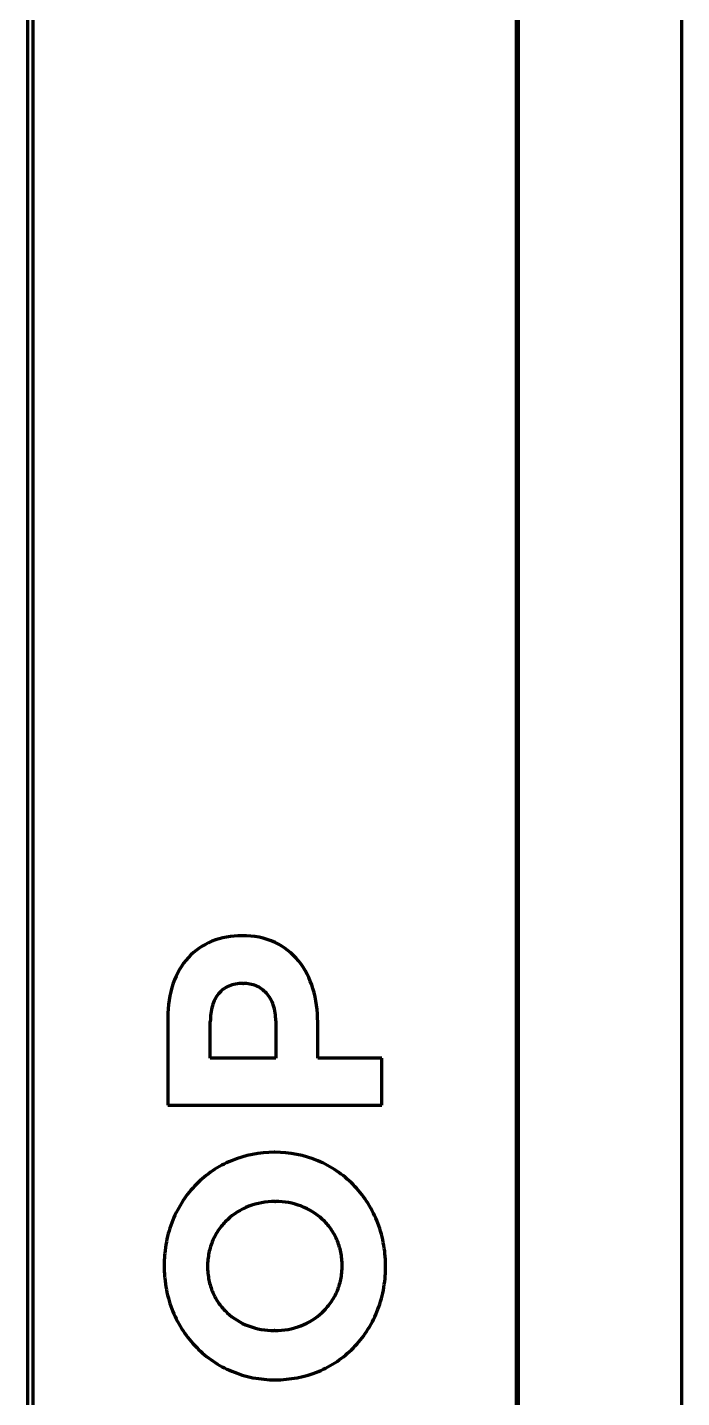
# Model space of a CAD drawing. Header units: inches. Extents: x -3055 to 7244, y 299 to 5591.
# Drawn here: x 2797.1 to 3027.1, y 2858.2 to 3339.9 of the extents above; entities that cross this region are included whole.
import ezdxf

# ---------------------------------------------------------------- set-up
doc = ezdxf.new("R2010")
doc.units = ezdxf.units.IN

msp = doc.modelspace()

# ---------------------------------------------------------------- linework, layer by layer
at = {"linetype": 'Continuous', "lineweight": 70}
for p, q in [((2797.12, 3810.02), (2797.12, 2144.82)), ((2799.12, 2160.63), (2799.12, 3808.63)), ((2969.12, 2358.64), (2969.12, 3808.63)), ((2969.62, 3808.13), (2969.62, 2358.73)), ((3027.12, 3693.13), (3027.12, 2473.73)), ((2872.72, 3020.63), (2872.5, 3020.63)), ((2872.83, 3003.85), (2873.04, 3003.85)), ((2846.48, 2991.81), (2846.48, 2961.05)), ((2861.43, 2977.61), (2861.43, 2990.41)), ((2884.44, 2990.73), (2884.44, 2977.61)), ((2899.17, 2977.61), (2899.17, 2990.19)), ((2884.44, 2977.61), (2861.43, 2977.61)), ((2921.76, 2977.61), (2899.17, 2977.61)), ((2921.76, 2961.05), (2921.76, 2977.61)), ((2846.48, 2961.05), (2921.76, 2961.05)), ((2884.12, 2944.49), (2883.9, 2944.49)), ((2884.12, 2927.18), (2884.33, 2927.18)), ((2884.12, 2881.8), (2883.9, 2881.8)), ((2884.12, 2864.49), (2884.33, 2864.49))]:
    msp.add_line(p, q, dxfattribs=at)
for points, knots in [([(2872.5, 3020.63), (2868.93, 3020.63), (2861.89, 3019.46), (2853.02, 3013.35), (2847.49, 3003.56), (2846.48, 2995.88), (2846.48, 2991.81)], [0, 0, 0, 0, 0.246876, 0.476926, 0.718842, 1, 1, 1, 1]), ([(2899.17, 2990.19), (2899.17, 2994.19), (2898.22, 3001.88), (2893.2, 3012.14), (2884.23, 3019.27), (2876.63, 3020.63), (2872.72, 3020.63)], [0, 0, 0, 0, 0.265754, 0.507017, 0.740214, 1, 1, 1, 1]), ([(2872.83, 3003.85), (2871.16, 3003.85), (2867.93, 3003.35), (2863.98, 3000.39), (2861.79, 2995.79), (2861.43, 2992.29), (2861.43, 2990.41)], [0, 0, 0, 0, 0.251665, 0.476381, 0.716008, 1, 1, 1, 1]), ([(2884.44, 2990.73), (2884.44, 2992.6), (2883.98, 2996.11), (2881.5, 3000.54), (2877.63, 3003.3), (2874.57, 3003.85), (2873.04, 3003.85)], [0, 0, 0, 0, 0.28912, 0.535012, 0.763547, 1, 1, 1, 1]), ([(2883.9, 2944.49), (2878.78, 2944.49), (2871.05, 2943.01), (2862.12, 2938.2), (2856.33, 2933.41), (2851.55, 2927.52), (2848.58, 2921.83), (2846.86, 2916.89), (2845.91, 2912.96), (2845.42, 2909.55), (2845.22, 2906.74), (2845.17, 2904.6), (2845.22, 2902.45), (2845.42, 2899.64), (2845.91, 2896.23), (2846.88, 2892.28), (2848.62, 2887.32), (2851.62, 2881.6), (2856.44, 2875.67), (2862.27, 2870.84), (2871.23, 2866), (2878.98, 2864.49), (2884.12, 2864.49)], [0, 0, 0, 0, 0.123917, 0.184114, 0.244066, 0.304568, 0.366477, 0.398301, 0.430866, 0.464324, 0.481445, 0.498853, 0.516267, 0.533403, 0.566924, 0.599592, 0.631558, 0.693842, 0.754792, 0.815192, 0.875765, 1, 1, 1, 1]), ([(2884.33, 2864.49), (2889.46, 2864.49), (2897.19, 2865.97), (2906.11, 2870.77), (2911.91, 2875.57), (2916.68, 2881.46), (2919.66, 2887.15), (2921.38, 2892.09), (2922.33, 2896.02), (2922.82, 2899.43), (2923.01, 2902.23), (2923.06, 2904.38), (2923.01, 2906.53), (2922.81, 2909.34), (2922.32, 2912.75), (2921.36, 2916.7), (2919.62, 2921.66), (2916.61, 2927.37), (2911.8, 2933.31), (2905.97, 2938.13), (2897.01, 2942.98), (2889.25, 2944.49), (2884.12, 2944.49)], [0, 0, 0, 0, 0.123918, 0.184114, 0.244066, 0.304568, 0.366477, 0.398301, 0.430865, 0.464323, 0.481444, 0.498852, 0.516265, 0.533402, 0.566923, 0.59959, 0.631556, 0.69384, 0.75479, 0.815191, 0.875763, 1, 1, 1, 1]), ([(2884.12, 2927.18), (2881.02, 2927.18), (2874.9, 2926.09), (2868.33, 2922.01), (2864.41, 2917.53), (2862.18, 2913.59), (2861.02, 2909.93), (2860.54, 2906.81), (2860.42, 2904.38), (2860.54, 2901.95), (2861.01, 2898.85), (2862.14, 2895.21), (2864.34, 2891.3), (2868.21, 2886.87), (2874.74, 2882.85), (2880.82, 2881.8), (2883.9, 2881.8)], [0, 0, 0, 0, 0.127847, 0.249993, 0.310751, 0.372176, 0.435396, 0.468166, 0.501956, 0.535711, 0.568373, 0.631172, 0.691951, 0.751943, 0.872689, 1, 1, 1, 1]), ([(2884.12, 2881.8), (2887.22, 2881.8), (2893.34, 2882.89), (2899.9, 2886.97), (2903.82, 2891.45), (2906.06, 2895.39), (2907.22, 2899.05), (2907.7, 2902.16), (2907.82, 2904.6), (2907.7, 2907.03), (2907.23, 2910.13), (2906.09, 2913.77), (2903.89, 2917.67), (2900.02, 2922.11), (2893.5, 2926.13), (2887.42, 2927.18), (2884.33, 2927.18)], [0, 0, 0, 0, 0.127849, 0.249996, 0.310754, 0.372179, 0.435399, 0.468168, 0.501958, 0.535713, 0.568375, 0.631174, 0.691953, 0.751944, 0.872689, 1, 1, 1, 1])]:
    msp.add_open_spline(points, degree=3, knots=knots, dxfattribs=at)

doc.saveas('drawing.dxf')
